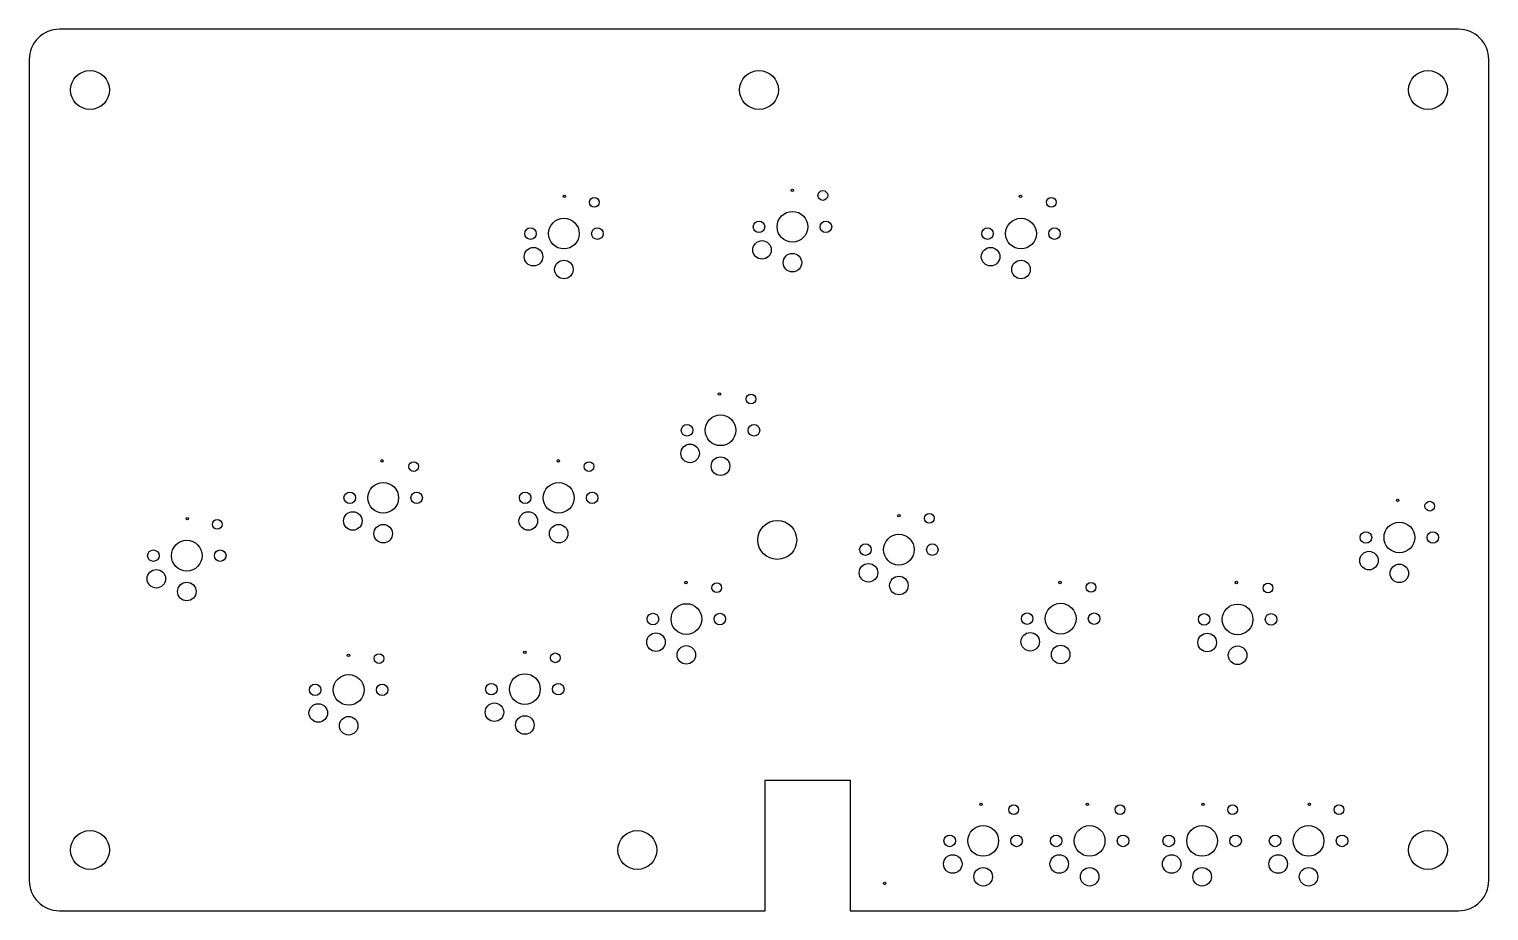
# Model space of a CAD drawing. Header units: millimetres. Extents: x -290 to -50, y 20 to 165.
import ezdxf

# ---------------------------------------------------------------- set-up
doc = ezdxf.new("R2010")
doc.units = ezdxf.units.MM
doc.layers.get('0').update_dxf_attribs({"linetype": 'CONTINUOUS'})

msp = doc.modelspace()

# ---------------------------------------------------------------- linework, layer by layer
msp.add_lwpolyline([(-169, 41.5), (-155, 41.5), (-155, 20), (-55, 20, 0.4142136), (-50, 25), (-50, 160, 0.4142136), (-55, 165), (-285, 165, 0.4142136), (-290, 160), (-290, 25, 0.4142136), (-285, 20), (-169, 20)], format="xyb", close=True)
for centre, radius in [((-280, 155), 3.2), ((-170, 155), 3.2), ((-60, 155), 3.2), ((-202, 137.5), 0.2), ((-197.08, 136.53), 0.8), ((-164.5, 138.5), 0.2), ((-159.5, 137.65), 0.8), ((-127, 137.5), 0.2), ((-121.92, 136.53), 0.8), ((-164.5, 132.5), 2.525), ((-207.58, 131.38), 0.95), ((-202.08, 131.38), 2.525), ((-196.58, 131.38), 0.95), ((-170, 132.5), 0.95), ((-159, 132.5), 0.95), ((-132.42, 131.38), 0.95), ((-126.92, 131.38), 2.525), ((-121.42, 131.38), 0.95), ((-169.5, 128.7), 1.525), ((-207.08, 127.58), 1.525), ((-164.5, 126.6), 1.525), ((-131.92, 127.58), 1.525), ((-202.08, 125.48), 1.525), ((-126.92, 125.48), 1.525), ((-176.5, 105), 0.2), ((-171.33, 104.18), 0.8), ((-176.33, 99.03), 2.525), ((-181.83, 99.03), 0.95), ((-170.83, 99.03), 0.95), ((-181.33, 95.23), 1.525), ((-232, 94), 0.2), ((-226.79, 93.07), 0.8), ((-203, 94), 0.2), ((-197.94, 93.07), 0.8), ((-176.33, 93.13), 1.525), ((-237.29, 87.92), 0.95), ((-231.79, 87.92), 2.525), ((-226.29, 87.92), 0.95), ((-208.44, 87.92), 0.95), ((-202.94, 87.92), 2.525), ((-197.44, 87.92), 0.95), ((-65, 87.5), 0.2), ((-59.705, 86.55), 0.8), ((-264, 84.5), 0.2), ((-259.086255, 83.560082), 0.8), ((-236.79, 84.12), 1.525), ((-207.94, 84.12), 1.525), ((-167, 81), 3.2), ((-147, 85), 0.2), ((-142, 84.55), 0.8), ((-231.79, 82.02), 1.525), ((-202.94, 82.02), 1.525), ((-147, 79.4), 2.525), ((-70.205, 81.4), 0.95), ((-64.705, 81.4), 2.525), ((-59.205, 81.4), 0.95), ((-269.586255, 78.410082), 0.95), ((-264.086255, 78.410082), 2.525), ((-258.586255, 78.410082), 0.95), ((-152.5, 79.4), 0.95), ((-141.5, 79.4), 0.95), ((-152, 75.6), 1.525), ((-69.705, 77.6), 1.525), ((-64.705, 75.5), 1.525), ((-269.086255, 74.610082), 1.525), ((-147, 73.5), 1.525), ((-264.086255, 72.510082), 1.525), ((-182, 74), 0.2), ((-176.94, 73.14), 0.8), ((-120.5, 74), 0.2), ((-115.4, 73.2), 0.8), ((-91.5, 74), 0.2), ((-86.305, 73.08), 0.8), ((-181.94, 67.99), 2.525), ((-120.4, 68.05), 2.525), ((-91.305, 67.93), 2.525), ((-187.44, 67.99), 0.95), ((-176.44, 67.99), 0.95), ((-125.9, 68.05), 0.95), ((-114.9, 68.05), 0.95), ((-96.805, 67.93), 0.95), ((-85.805, 67.93), 0.95), ((-186.94, 64.19), 1.525), ((-125.4, 64.25), 1.525), ((-96.305, 64.13), 1.525), ((-208.5, 62.5), 0.2), ((-203.5, 61.61), 0.8), ((-181.94, 62.09), 1.525), ((-120.4, 62.15), 1.525), ((-91.305, 62.03), 1.525), ((-237.5, 62), 0.2), ((-232.47, 61.49), 0.8), ((-237.47, 56.34), 2.525), ((-208.5, 56.46), 2.525), ((-242.97, 56.34), 0.95), ((-231.97, 56.34), 0.95), ((-214, 56.46), 0.95), ((-203, 56.46), 0.95), ((-242.47, 52.54), 1.525), ((-213.5, 52.66), 1.525), ((-237.47, 50.44), 1.525), ((-208.5, 50.56), 1.525), ((-133.5, 37.5), 0.2), ((-128.1375, 36.65), 0.8), ((-116, 37.5), 0.2), ((-110.6365, 36.65), 0.8), ((-97, 37.5), 0.2), ((-92.1375, 36.65), 0.8), ((-79.5, 37.5), 0.2), ((-74.6375, 36.65), 0.8), ((-133.1375, 31.5), 2.525), ((-115.6365, 31.5), 2.525), ((-97.1375, 31.5), 2.525), ((-79.6375, 31.5), 2.525), ((-280, 30), 3.2), ((-190, 30), 3.2), ((-138.6375, 31.5), 0.95), ((-127.6375, 31.5), 0.95), ((-121.1365, 31.5), 0.95), ((-110.1365, 31.5), 0.95), ((-102.6375, 31.5), 0.95), ((-91.6375, 31.5), 0.95), ((-85.1375, 31.5), 0.95), ((-74.1375, 31.5), 0.95), ((-60, 30), 3.2), ((-138.1375, 27.7), 1.525), ((-120.6365, 27.7), 1.525), ((-102.1375, 27.7), 1.525), ((-84.6375, 27.7), 1.525), ((-133.1375, 25.6), 1.525), ((-115.6365, 25.6), 1.525), ((-97.1375, 25.6), 1.525), ((-79.6375, 25.6), 1.525), ((-149.33, 24.5), 0.2)]:
    msp.add_circle(centre, radius)

doc.saveas('drawing.dxf')
